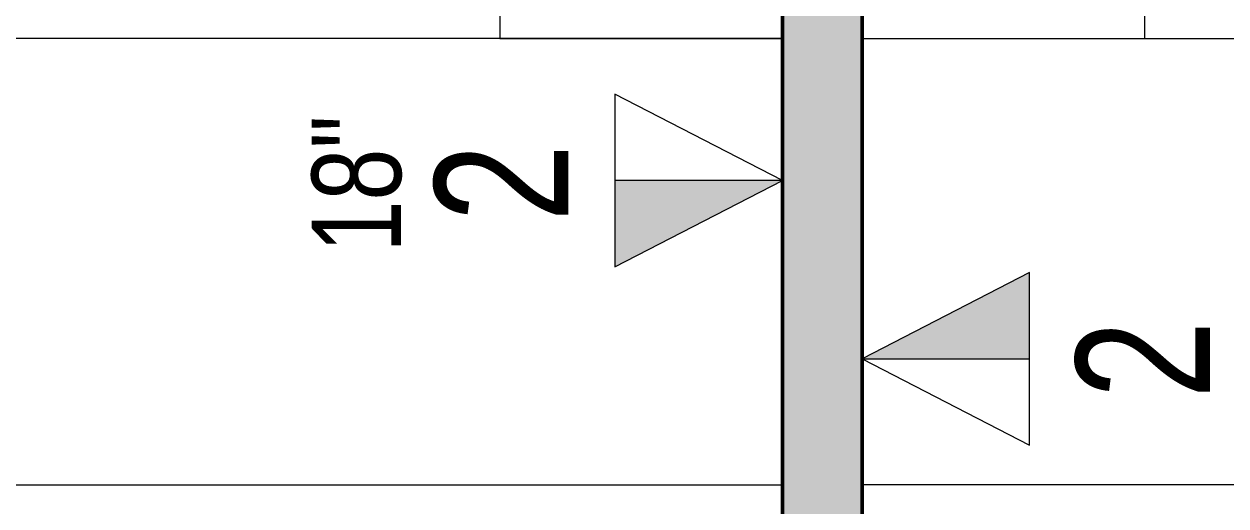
# Model space of a CAD drawing. Header units: inches. Extents: x -1205 to 1409, y -1117 to 895.
# Drawn here: x -254.5 to -173.7, y -639.3 to -606.9 of the extents above; entities that cross this region are included whole.
import ezdxf

# ---------------------------------------------------------------- set-up
doc = ezdxf.new("R2010")
doc.units = ezdxf.units.IN
doc.header["$MEASUREMENT"] = 0
for name, color, linetype, lineweight in [('A-ANNO-NOTE', 131, 'Continuous', 9), ('A-GENM', 13, 'Continuous', 9), ('A-WALL-PATT', 111, 'Continuous', 13), ('I-WALL', 2, 'Continuous', 13)]:
    doc.layers.add(name, color=color, linetype=linetype, lineweight=lineweight)
doc.styles.add('Arial_1', font='arial.ttf', dxfattribs={"width": 0.75, "height": 9})
doc.styles.add('Arial_2', font='arial.ttf', dxfattribs={"width": 0.75, "height": 6})

# ---------------------------------------------------------------- blocks, each defined once
blk = doc.blocks.new('Generic Model Adjustable Table - Default-3528118-8TH FLOOR TELECOM PLAN')
at = {"layer": 'A-GENM', "color": 53}
for p, q in [((24, -9.5), (24, 9.5)), ((-24, -9.5), (24, -9.5))]:
    blk.add_line(p, q, dxfattribs=at)
blk = doc.blocks.new('Generic Model Adjustable Table - Default-V66-8TH FLOOR TELECOM PLAN')
at = {"layer": 'A-GENM', "color": 53}
for p, q in [((-24, 9.5), (-24, -9.5)), ((-24, -9.5), (24, -9.5))]:
    blk.add_line(p, q, dxfattribs=at)
blk = doc.blocks.new('Generic Model Adjustable Table - Default-3563884-8TH FLOOR TELECOM PLAN')
at = {"layer": 'A-GENM', "color": 53}
for p, q in [((30, 15), (-30, 15)), ((-30, 15), (-30, -15)), ((-30, -15), (30, -15))]:
    blk.add_line(p, q, dxfattribs=at)
blk = doc.blocks.new('Generic Model Adjustable Table - Default-3563773-8TH FLOOR TELECOM PLAN')
at = {"layer": 'A-GENM', "color": 53}
for p, q in [((-30, -15), (-30, 15)), ((-30, 15), (30, 15)), ((30, -15), (-30, -15))]:
    blk.add_line(p, q, dxfattribs=at)
blk = doc.blocks.new('18433_1 - AEO NY - CENTRAL_rvt-1-8TH FLOOR TELECOM PLAN')
at = {"layer": 'A-WALL-PATT'}
blk.add_hatch(color=253, dxfattribs=at).paths.add_polyline_path([(-198.16, -691.619), (-198.16, -559.869), (-203.535, -559.869), (-203.535, -691.619)], flags=0)
at = {"layer": 'I-WALL', "color": 213, "lineweight": 50}
for p, q in [((-203.535, -559.869), (-203.535, -691.619)), ((-198.16, -691.619), (-198.16, -559.869))]:
    blk.add_line(p, q, dxfattribs=at)
at = {"color": 53, "lineweight": 9}
for name, p, rotation in [('Generic Model Adjustable Table - Default-3528118-8TH FLOOR TELECOM PLAN', (-213.035, -583.869), 270.0000000000002), ('Generic Model Adjustable Table - Default-V66-8TH FLOOR TELECOM PLAN', (-188.66, -583.869), 90.00000000000018), ('Generic Model Adjustable Table - Default-3563773-8TH FLOOR TELECOM PLAN', (-168.16, -622.869), 180)]:
    blk.add_blockref(name, p, dxfattribs=dict(at, rotation=rotation))
blk.add_blockref('Generic Model Adjustable Table - Default-3563884-8TH FLOOR TELECOM PLAN', (-233.535, -622.869), dxfattribs=at)

msp = doc.modelspace()

# ---------------------------------------------------------------- block references
at = {"lineweight": 5}
msp.add_blockref('18433_1 - AEO NY - CENTRAL_rvt-1-8TH FLOOR TELECOM PLAN', (0, 0), dxfattribs=at)

# ---------------------------------------------------------------- next in the draw order: hatches: boundary and pattern name
at = {"layer": 'A-ANNO-NOTE'}
for points in [[(-214.785, -623.215), (-203.535, -617.408), (-214.785, -617.408)], [(-186.91, -629.408), (-186.91, -623.602), (-198.16, -629.408)]]:
    msp.add_hatch(color=256, dxfattribs=at).paths.add_polyline_path(points, flags=0)

# ---------------------------------------------------------------- next in the draw order: linework, layer by layer
at = {"layer": 'A-ANNO-NOTE', "lineweight": 20}
for p, q in [((-214.785, -611.602), (-214.785, -623.215)), ((-203.535, -617.408), (-214.785, -611.602)), ((-214.785, -623.215), (-203.535, -617.408)), ((-186.91, -623.602), (-198.16, -629.408)), ((-186.91, -635.215), (-186.91, -623.602)), ((-198.16, -629.408), (-186.91, -635.215))]:
    msp.add_line(p, q, dxfattribs=at)
at = {"layer": 'A-ANNO-NOTE'}
for p, q in [((-203.535, -617.408), (-214.785, -617.408)), ((-214.785, -617.408), (-214.785, -623.215)), ((-214.785, -623.215), (-203.535, -617.408)), ((-186.91, -623.602), (-198.16, -629.408)), ((-186.91, -629.408), (-186.91, -623.602)), ((-198.16, -629.408), (-186.91, -629.408))]:
    msp.add_line(p, q, dxfattribs=at)

# ---------------------------------------------------------------- next in the draw order: texts
at = {"layer": 'A-ANNO-NOTE', "attachment_point": 1, "rotation": 90}
for s, insert, char_height, width, style in [('18"', (-235.166, -622.257), 6, 11.3625, 'Arial_2'), ('2', (-226.914, -620.188), 9, 6.363, 'Arial_1'), ('2', (-183.795, -632.071), 9, 6.363, 'Arial_1')]:
    msp.add_mtext(s, dxfattribs=dict(at, insert=insert, char_height=char_height, width=width, style=style))

doc.saveas('drawing.dxf')
